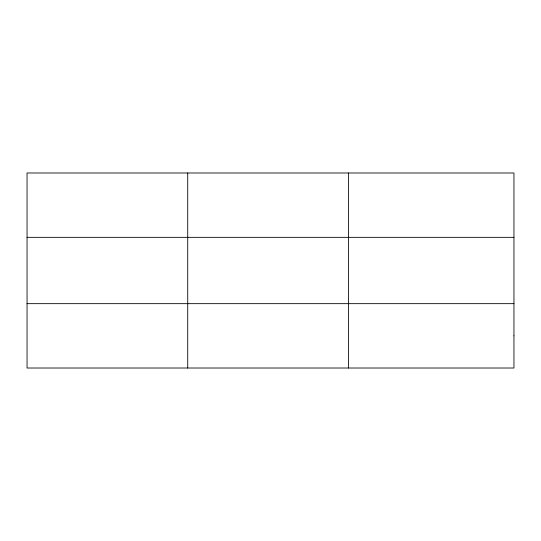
<?xml version="1.0" encoding="UTF-8"?>
<svg xmlns="http://www.w3.org/2000/svg" width="541" height="541" viewBox="0 0 541 541"><rect width="100%" height="100%" fill="white"/><g stroke="black" fill="none" stroke-linecap="round" stroke-linejoin="round"><path stroke-width="0.81" d="M187.727 368.015L187.727 172.985M348.404 368.015L348.404 172.985M27.05 237.343L513.95 237.343M27.05 303.657L513.95 303.657M513.95 335.833L513.95 368.015L27.05 368.015L27.05 172.985L513.95 172.985L513.95 335.833"/></g></svg>
